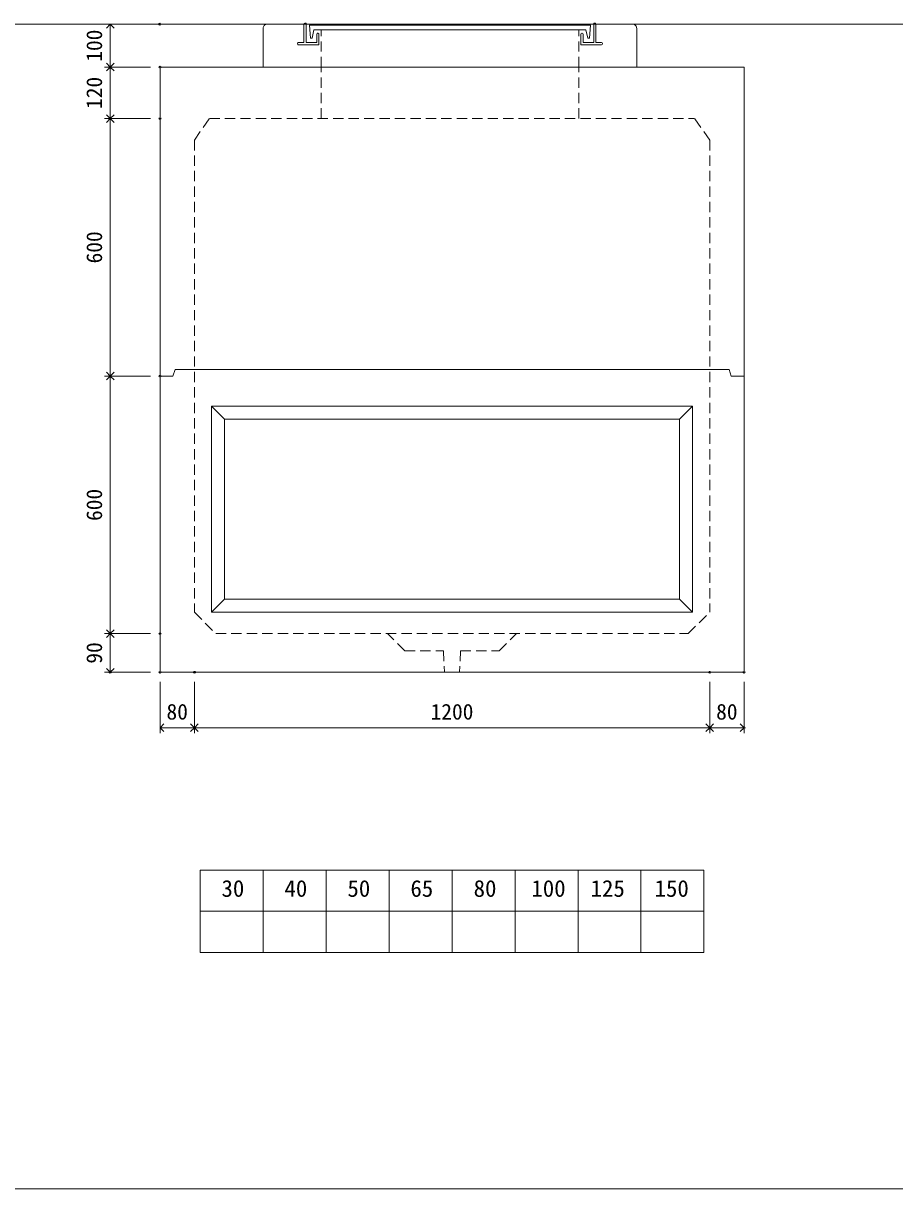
# Model space of a CAD drawing. Units: millimetres, scale not verified. Extents: x -6420 to 6420, y -3095 to 3095.
# Drawn here: x 2362 to 4391, y -2605 to 111 of the extents above; entities that cross this region are included whole.
import ezdxf
from ezdxf.enums import TextEntityAlignment as Align

# ---------------------------------------------------------------- set-up
doc = ezdxf.new("R2010")
doc.units = ezdxf.units.MM
doc.header["$LTSCALE"] = 20
doc.header["$PDMODE"] = 32
doc.header["$PDSIZE"] = 4
doc.linetypes.add('DASHED1', pattern=[1.8, 1.2, -0.6])
doc.layers.add('0-1_Defpoints', color=7, linetype='Continuous')
for name, color, linetype, lineweight in [('0-2_waku', 7, 'Continuous', 18), ('0-3_gaikei', 7, 'Continuous', 18), ('0-4_kakure', 7, 'DASHED1', 5), ('0-5_sunpou', 7, 'Continuous', 5), ('0-8_uchigawa', 6, 'Continuous', 18), ('0-A_futa', 3, 'Continuous', 18), ('0-B_GL', 4, 'Continuous', 18), ('0-D_文字１', 7, 'Continuous', 18)]:
    doc.layers.add(name, color=color, linetype=linetype, lineweight=lineweight)
doc.styles.add('ＭＳ ゴシック', font='')
doc.styles.get('ＭＳ ゴシック').set_extended_font_data('MS Gothic')

# ---------------------------------------------------------------- blocks, each defined once
blk = doc.blocks.new('_Open90')
at = {"layer": '0-5_sunpou'}
blk.add_line((0, 0), (-1, 0), dxfattribs=at)
blk.add_lwpolyline([(-0.5, 0.5), (0, 0), (-0.5, -0.5)], dxfattribs=at)
blk = doc.blocks.new('D60')
at = {"layer": '0-1_Defpoints'}
for p in [(5262.41, 2640.17), (5147.22, 2540.17), (5263.24, 2540.17)]:
    blk.add_point(p, dxfattribs=at)
at = {"layer": '0-5_sunpou'}
for p, q in [((5240.41, 2640.17), (5134.22, 2640.17)), ((5147.22, 2622.17), (5147.22, 2558.17)), ((5241.24, 2540.17), (5134.22, 2540.17))]:
    blk.add_line(p, q, dxfattribs=at)
at = {"layer": '0-5_sunpou', "xscale": 18, "yscale": 18}
for p, rotation in [((5147.22, 2640.17), 90), ((5147.22, 2540.17), 270)]:
    blk.add_blockref('_Open90', p, dxfattribs=dict(at, rotation=rotation))
at = {"layer": '0-5_sunpou', "style": 'ＭＳ ゴシック'}
blk.add_text('100', height=36.66, rotation=90, dxfattribs=at).set_placement((5139.22, 2552.67), align=Align.BOTTOM_LEFT)
blk = doc.blocks.new('D61')
at = {"layer": '0-1_Defpoints'}
for p in [(5263.24, 2540.17), (5147.22, 2420.17), (5263.24, 2420.17)]:
    blk.add_point(p, dxfattribs=at)
at = {"layer": '0-5_sunpou'}
for p, q in [((5241.24, 2540.17), (5134.22, 2540.17)), ((5147.22, 2522.17), (5147.22, 2438.17)), ((5241.24, 2420.17), (5134.22, 2420.17))]:
    blk.add_line(p, q, dxfattribs=at)
at = {"layer": '0-5_sunpou', "xscale": 18, "yscale": 18}
for p, rotation in [((5147.22, 2540.17), 90), ((5147.22, 2420.17), 270)]:
    blk.add_blockref('_Open90', p, dxfattribs=dict(at, rotation=rotation))
at = {"layer": '0-5_sunpou', "style": 'ＭＳ ゴシック'}
blk.add_text('120', height=36.66, rotation=90, dxfattribs=at).set_placement((5139.22, 2442.67), align=Align.BOTTOM_LEFT)
blk = doc.blocks.new('D62')
at = {"layer": '0-1_Defpoints'}
for p in [(5263.24, 2420.17), (5147.22, 1820.17), (5263.24, 1820.17)]:
    blk.add_point(p, dxfattribs=at)
at = {"layer": '0-5_sunpou'}
for p, q in [((5241.24, 2420.17), (5134.22, 2420.17)), ((5147.22, 2402.17), (5147.22, 1838.17)), ((5241.24, 1820.17), (5134.22, 1820.17))]:
    blk.add_line(p, q, dxfattribs=at)
at = {"layer": '0-5_sunpou', "xscale": 18, "yscale": 18}
for p, rotation in [((5147.22, 2420.17), 90), ((5147.22, 1820.17), 270)]:
    blk.add_blockref('_Open90', p, dxfattribs=dict(at, rotation=rotation))
at = {"layer": '0-5_sunpou', "style": 'ＭＳ ゴシック'}
blk.add_text('600', height=36.66, rotation=90, dxfattribs=at).set_placement((5139.22, 2082.67), align=Align.BOTTOM_LEFT)
blk = doc.blocks.new('D63')
at = {"layer": '0-1_Defpoints'}
for p in [(5263.24, 1820.17), (5147.22, 1220.17), (5263.24, 1220.17)]:
    blk.add_point(p, dxfattribs=at)
at = {"layer": '0-5_sunpou'}
for p, q in [((5241.24, 1820.17), (5134.22, 1820.17)), ((5147.22, 1802.17), (5147.22, 1238.17)), ((5241.24, 1220.17), (5134.22, 1220.17))]:
    blk.add_line(p, q, dxfattribs=at)
at = {"layer": '0-5_sunpou', "xscale": 18, "yscale": 18}
for p, rotation in [((5147.22, 1820.17), 90), ((5147.22, 1220.17), 270)]:
    blk.add_blockref('_Open90', p, dxfattribs=dict(at, rotation=rotation))
at = {"layer": '0-5_sunpou', "style": 'ＭＳ ゴシック'}
blk.add_text('600', height=36.66, rotation=90, dxfattribs=at).set_placement((5139.22, 1482.67), align=Align.BOTTOM_LEFT)
blk = doc.blocks.new('D64')
at = {"layer": '0-1_Defpoints'}
for p in [(5263.24, 1220.17), (5147.22, 1130.17), (5263.24, 1130.17)]:
    blk.add_point(p, dxfattribs=at)
at = {"layer": '0-5_sunpou'}
for p, q in [((5241.24, 1220.17), (5134.22, 1220.17)), ((5147.22, 1202.17), (5147.22, 1148.17)), ((5241.24, 1130.17), (5134.22, 1130.17))]:
    blk.add_line(p, q, dxfattribs=at)
at = {"layer": '0-5_sunpou', "xscale": 18, "yscale": 18}
for p, rotation in [((5147.22, 1220.17), 90), ((5147.22, 1130.17), 270)]:
    blk.add_blockref('_Open90', p, dxfattribs=dict(at, rotation=rotation))
at = {"layer": '0-5_sunpou', "style": 'ＭＳ ゴシック'}
blk.add_text('90', height=36.66, rotation=90, dxfattribs=at).set_placement((5139.22, 1150.17), align=Align.BOTTOM_LEFT)
blk = doc.blocks.new('D65')
at = {"layer": '0-1_Defpoints'}
for p in [(5263.24, 1130.17), (5343.24, 1130.17), (5343.24, 1000.85)]:
    blk.add_point(p, dxfattribs=at)
at = {"layer": '0-5_sunpou'}
for p, q in [((5263.24, 1108.17), (5263.24, 987.85)), ((5343.24, 1108.17), (5343.24, 987.85)), ((5281.24, 1000.85), (5325.24, 1000.85))]:
    blk.add_line(p, q, dxfattribs=at)
at = {"layer": '0-5_sunpou', "xscale": 18, "yscale": 18, "rotation": 180}
blk.add_blockref('_Open90', (5263.24, 1000.85), dxfattribs=at)
at = {"layer": '0-5_sunpou', "xscale": 18, "yscale": 18}
blk.add_blockref('_Open90', (5343.24, 1000.85), dxfattribs=at)
at = {"layer": '0-5_sunpou', "style": 'ＭＳ ゴシック'}
blk.add_text('80', height=36.66, dxfattribs=at).set_placement((5278.24, 1008.85), align=Align.BOTTOM_LEFT)
blk = doc.blocks.new('D66')
at = {"layer": '0-1_Defpoints'}
for p in [(5343.24, 1130.17), (6543.24, 1130.17), (6543.24, 1000.85)]:
    blk.add_point(p, dxfattribs=at)
at = {"layer": '0-5_sunpou'}
for p, q in [((5343.24, 1108.17), (5343.24, 987.85)), ((6543.24, 1108.17), (6543.24, 987.85)), ((5361.24, 1000.85), (6525.24, 1000.85))]:
    blk.add_line(p, q, dxfattribs=at)
at = {"layer": '0-5_sunpou', "xscale": 18, "yscale": 18, "rotation": 180}
blk.add_blockref('_Open90', (5343.24, 1000.85), dxfattribs=at)
at = {"layer": '0-5_sunpou', "xscale": 18, "yscale": 18}
blk.add_blockref('_Open90', (6543.24, 1000.85), dxfattribs=at)
at = {"layer": '0-5_sunpou', "style": 'ＭＳ ゴシック'}
blk.add_text('1200', height=36.66, dxfattribs=at).set_placement((5893.24, 1008.85), align=Align.BOTTOM_LEFT)
blk = doc.blocks.new('D67')
at = {"layer": '0-1_Defpoints'}
for p in [(6543.24, 1130.17), (6623.24, 1130.17), (6623.24, 1000.85)]:
    blk.add_point(p, dxfattribs=at)
at = {"layer": '0-5_sunpou'}
for p, q in [((6543.24, 1108.17), (6543.24, 987.85)), ((6623.24, 1108.17), (6623.24, 987.85)), ((6561.24, 1000.85), (6605.24, 1000.85))]:
    blk.add_line(p, q, dxfattribs=at)
at = {"layer": '0-5_sunpou', "xscale": 18, "yscale": 18, "rotation": 180}
blk.add_blockref('_Open90', (6543.24, 1000.85), dxfattribs=at)
at = {"layer": '0-5_sunpou', "xscale": 18, "yscale": 18}
blk.add_blockref('_Open90', (6623.24, 1000.85), dxfattribs=at)
at = {"layer": '0-5_sunpou', "style": 'ＭＳ ゴシック'}
blk.add_text('80', height=36.66, dxfattribs=at).set_placement((6558.24, 1008.85), align=Align.BOTTOM_LEFT)

msp = doc.modelspace()

# ---------------------------------------------------------------- linework, layer by layer
at = {"layer": '0-2_waku'}
for p, q in [((2773.33, -1862.22), (2773.33, -2054.22)), ((2773.33, -1862.22), (2773.33, -2054.22)), ((2773.33, -1862.22), (2773.33, -2054.22)), ((2773.33, -1862.22), (2773.33, -2054.22)), ((2773.33, -1862.22), (3946.67, -1862.22)), ((2920, -1862.22), (2920, -2054.22)), ((3066.67, -1862.22), (3066.67, -2054.22)), ((3066.67, -1862.22), (3066.67, -2054.22)), ((3213.33, -1862.22), (3213.33, -2054.22)), ((3360, -1862.22), (3360, -2054.22)), ((3506.67, -1862.22), (3506.67, -2054.22)), ((3653.33, -1862.22), (3653.33, -2054.22)), ((3800, -1862.22), (3800, -2054.22)), ((3946.67, -1862.22), (3946.67, -2054.22)), ((2773.33, -1958.22), (3946.67, -1958.22)), ((2773.33, -2054.22), (3946.67, -2054.22)), ((-1740, -2604.56), (6420, -2604.56))]:
    msp.add_line(p, q, dxfattribs=at)
at = {"layer": '0-3_gaikei'}
for p, q in [((2930, 108.78), (3014.99, 108.78)), ((3695, 108.78), (3780, 108.78)), ((2920, 8.78), (2920, 98.78)), ((3790, 8.78), (3790, 98.78)), ((2680, 8.78), (4040, 8.78)), ((2680, 8.78), (2680, -1401.22)), ((4040, 8.78), (4040, -1401.22)), ((2710, -711.22), (2715, -696.22)), ((2715, -696.22), (4005, -696.22)), ((4010, -711.22), (4005, -696.22)), ((2710, -711.22), (2680, -711.22)), ((4040, -711.22), (4010, -711.22)), ((4040, -1401.22), (2680, -1401.22))]:
    msp.add_line(p, q, dxfattribs=at)
for centre, radius, start, end in [((2929.41, 99.36), 9.44, 86.47383, 183.52617), ((3780.33, 99.11), 9.68, 358.04251, 91.95749)]:
    msp.add_arc(centre, radius, start, end, dxfattribs=at)
at = {"layer": '0-4_kakure'}
for p, q in [((3055, 8.78), (3055, 95.28)), ((3655, 8.78), (3655, 95.28)), ((3055, -111.22), (3055, 8.78)), ((3655, -111.22), (3655, 8.78)), ((2760, -161.22), (2795, -111.22)), ((2795, -111.22), (3925, -111.22)), ((3960, -161.22), (3925, -111.22)), ((2760, -161.22), (2760, -1261.22)), ((3960, -161.22), (3960, -1261.22)), ((2760, -1261.22), (2810, -1311.22)), ((3910, -1311.22), (3960, -1261.22)), ((2810, -1311.22), (3910, -1311.22)), ((3250, -1351.22), (3210, -1311.22)), ((3250, -1351.22), (3340, -1351.22)), ((3340, -1351.22), (3342.5, -1401.22)), ((3380, -1351.22), (3377.5, -1401.22))]:
    msp.add_line(p, q, dxfattribs=at)
msp.add_lwpolyline([(3380, -1351.22), (3470, -1351.22), (3510, -1311.22)], dxfattribs=at)
at = {"layer": '0-8_uchigawa'}
for p, q in [((2800, -781.22), (3920, -781.22)), ((2800, -781.22), (2800, -1261.22)), ((2800, -781.22), (2830, -811.22)), ((3920, -781.22), (3890, -811.22)), ((3920, -1261.22), (3920, -781.22)), ((2830, -811.22), (3890, -811.22)), ((2830, -811.22), (2830, -1231.22)), ((3890, -1231.22), (3890, -811.22)), ((2800, -1261.22), (2830, -1231.22)), ((2830, -1231.22), (3890, -1231.22)), ((3920, -1261.22), (3890, -1231.22)), ((2800, -1261.22), (3920, -1261.22))]:
    msp.add_line(p, q, dxfattribs=at)
at = {"layer": '0-A_futa'}
for p, q in [((3014.99, 108.78), (3014.99, 65.78)), ((3016.99, 110.78), (3019.99, 110.78)), ((3019.99, 110.78), (3019.99, 65.78)), ((3690, 110.78), (3693, 110.78)), ((3695, 108.78), (3695, 65.78)), ((3027.81, 106.28), (3682.14, 106.28)), ((3027.81, 106.28), (3030.3, 76.28)), ((3038.32, 95.28), (3034.01, 76.28)), ((3038.32, 95.28), (3671.66, 95.28)), ((3044.99, 85.78), (3044.99, 65.78)), ((3046.99, 87.78), (3047.99, 87.78)), ((3049.99, 85.78), (3049.99, 60.78)), ((3660, 85.78), (3660, 60.78)), ((3663, 87.78), (3662, 87.78)), ((3665, 85.78), (3665, 65.78)), ((3671.66, 95.28), (3675.98, 76.28)), ((3682.14, 106.28), (3679.89, 76.28)), ((2999.99, 63.78), (2999.99, 62.78)), ((3001.99, 65.78), (3014.99, 65.78)), ((3049.99, 60.78), (3001.99, 60.78)), ((3019.99, 65.78), (3044.99, 65.78)), ((3030.3, 76.28), (3034.01, 76.28)), ((3660, 60.78), (3708, 60.78)), ((3679.89, 76.28), (3675.98, 76.28)), ((3708, 65.78), (3695, 65.78)), ((3710, 63.78), (3710, 62.78))]:
    msp.add_line(p, q, dxfattribs=at)
msp.add_lwpolyline([(3690, 110.78), (3690, 65.78), (3665, 65.78)], dxfattribs=at)
for centre, start, end in [((3016.99, 108.78), 90, 180), ((3693, 108.78), 0, 90), ((3046.99, 85.78), 90, 180), ((3047.99, 85.78), 0, 90), ((3662, 85.78), 90, 180), ((3663, 85.78), 0, 90), ((3001.99, 63.78), 90, 180), ((3001.99, 62.78), 180, 270), ((3708, 63.78), 0, 90), ((3708, 62.78), 270, 0)]:
    msp.add_arc(centre, 2, start, end, dxfattribs=at)
at = {"layer": '0-B_GL'}
msp.add_line((-1740, 108.78), (6420, 108.78), dxfattribs=at)

# ---------------------------------------------------------------- block references
at = {"layer": '0-5_sunpou'}
for name in ['D60', 'D61', 'D62', 'D63', 'D64', 'D65', 'D66', 'D67']:
    msp.add_blockref(name, (-2583.24, -2531.39), dxfattribs=at)

# ---------------------------------------------------------------- texts
at = {"layer": '0-D_文字１', "style": 'ＭＳ ゴシック'}
for s, p in [('30', (2823.03, -1936.23)), ('40', (2969.69, -1936.23)), ('50', (3116.36, -1936.23)), ('65', (3263.03, -1936.23)), ('80', (3410.24, -1936.23)), ('100', (3544.73, -1936.23)), ('125', (3682.59, -1936.23)), ('150', (3831.6, -1936.23))]:
    msp.add_text(s, height=39.1, dxfattribs=at).set_placement(p, align=Align.BOTTOM_LEFT)

doc.saveas('drawing.dxf')
